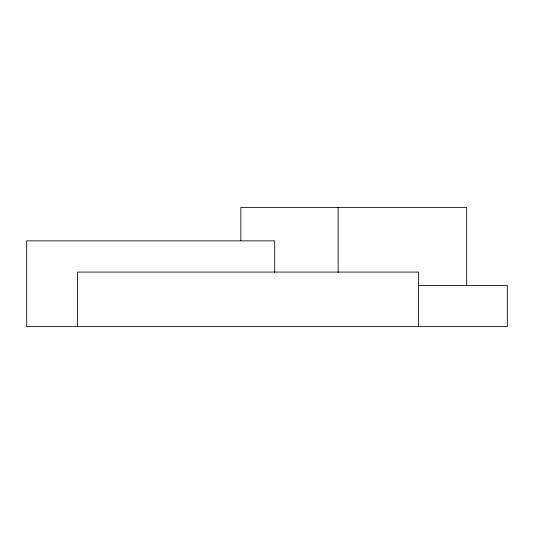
<?xml version="1.0" encoding="UTF-8"?>
<svg xmlns="http://www.w3.org/2000/svg" width="534" height="534" viewBox="0 0 534 534"><rect width="100%" height="100%" fill="white"/><g stroke="black" fill="none" stroke-linecap="round" stroke-linejoin="round"><path stroke-width="0.8" d="M418.122 285.41L507.3 285.41L507.3 326.621L26.7 326.621L26.7 240.861L274.716 240.861L274.716 272.5M466.696 285.763L466.696 207.379L240.861 207.379L240.861 240.734M418.609 326.621L418.609 272.08L77.57 272.08L77.57 326.621M338.142 207.379L338.142 272.42"/></g></svg>
